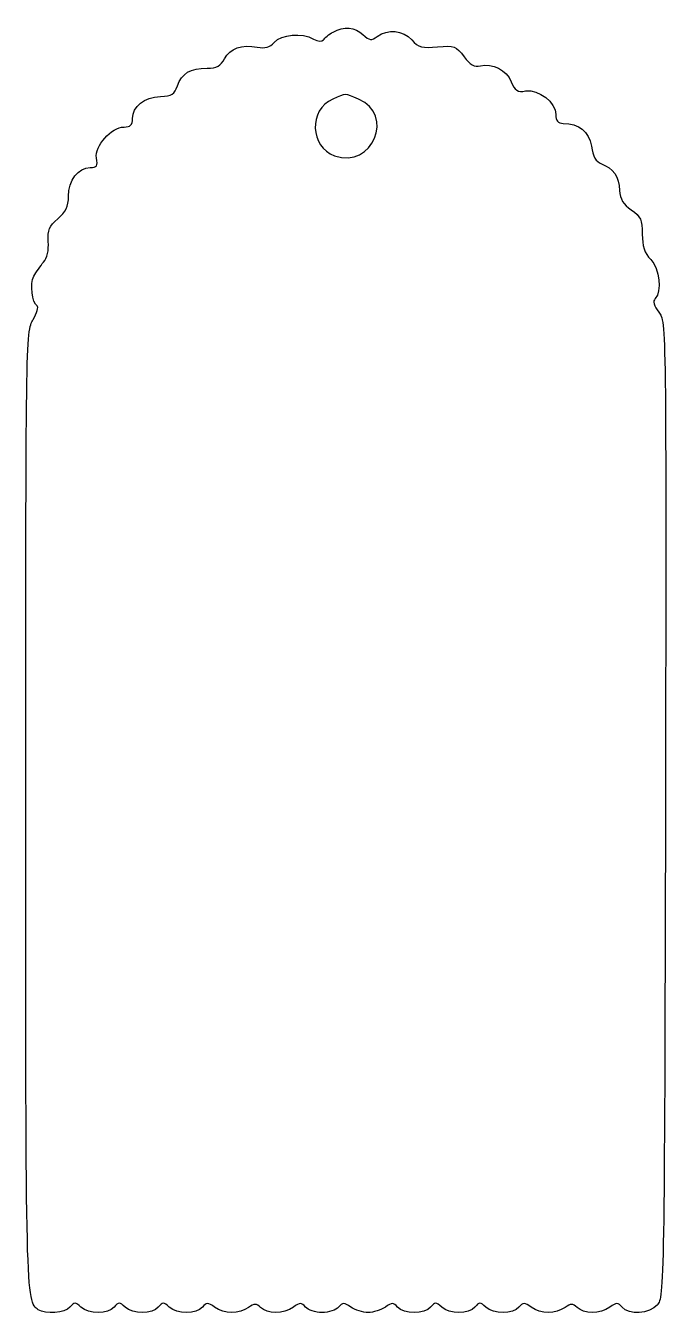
# Model space of a CAD drawing. Header units: centimetres. Extents: x -3.2 to 3, y -5.9 to 6.4.
import ezdxf

# ---------------------------------------------------------------- set-up
doc = ezdxf.new("R2010")
doc.units = ezdxf.units.CM
doc.header["$MEASUREMENT"] = 0
doc.layers.add('Layer 1', color=7, linetype='Continuous')

msp = doc.modelspace()

# ---------------------------------------------------------------- linework, layer by layer
at = {"layer": 'Layer 1'}
for points, knots in [([(-0.21167, 6.36058), (-0.25048, 6.33941), (-0.29281, 6.30414), (-0.30339, 6.2865), (-0.30339, 6.2865), (-0.3175, 6.26886), (-0.35631, 6.26886), (-0.39864, 6.29356), (-0.39864, 6.29356), (-0.51506, 6.35706), (-0.70556, 6.33942), (-0.77611, 6.26181), (-0.77611, 6.26181), (-0.81844, 6.21242), (-0.8643, 6.20184), (-0.93839, 6.21595), (-0.93839, 6.21595), (-1.08656, 6.24417), (-1.19945, 6.20537), (-1.25236, 6.10306), (-1.25236, 6.10306), (-1.28764, 6.03603), (-1.32644, 6.01487), (-1.41817, 6.01487), (-1.41817, 6.01487), (-1.58045, 6.01487), (-1.66159, 5.96548), (-1.70392, 5.84554), (-1.70392, 5.84554), (-1.73214, 5.7644), (-1.75684, 5.74676), (-1.8662, 5.74323), (-1.8662, 5.74323), (-2.02142, 5.7397), (-2.13431, 5.64798), (-2.13431, 5.53156), (-2.13431, 5.53156), (-2.13431, 5.47159), (-2.15548, 5.45042), (-2.21545, 5.45042), (-2.21545, 5.45042), (-2.33539, 5.45042), (-2.5012, 5.26698), (-2.48003, 5.15409), (-2.48003, 5.15409), (-2.46592, 5.07648), (-2.4765, 5.06237), (-2.54, 5.06237), (-2.54, 5.06237), (-2.65289, 5.06237), (-2.74814, 4.9389), (-2.74814, 4.7872), (-2.74814, 4.7872), (-2.74814, 4.68842), (-2.77283, 4.63903), (-2.85045, 4.57201), (-2.85045, 4.57201), (-2.93159, 4.50145), (-2.94923, 4.46265), (-2.94217, 4.35329), (-2.94217, 4.35329), (-2.93511, 4.26862), (-2.95275, 4.19454), (-2.98803, 4.15573), (-2.98803, 4.15573), (-3.01625, 4.12045), (-3.05859, 4.06048), (-3.07975, 4.02167), (-3.07975, 4.02167), (-3.11856, 3.94759), (-3.09739, 3.76767), (-3.048, 3.73592), (-3.048, 3.73592), (-3.03389, 3.72886), (-3.05153, 3.66889), (-3.08681, 3.60539), (-3.08681, 3.60539), (-3.15737, 3.49603), (-3.15737, 3.39725), (-3.15737, -1.10419), (-3.15737, -1.10419), (-3.15737, -5.74322), (-3.15737, -5.80319), (-3.03743, -5.8808), (-3.03743, -5.8808), (-2.9704, -5.92666), (-2.7799, -5.91255), (-2.73404, -5.85611), (-2.73404, -5.85611), (-2.69171, -5.80672), (-2.68112, -5.80672), (-2.62821, -5.85611), (-2.62821, -5.85611), (-2.55413, -5.92314), (-2.36715, -5.92314), (-2.31071, -5.85611), (-2.31071, -5.85611), (-2.26838, -5.80672), (-2.25779, -5.80672), (-2.20488, -5.85611), (-2.20488, -5.85611), (-2.1308, -5.92314), (-1.94382, -5.92314), (-1.88738, -5.85611), (-1.88738, -5.85611), (-1.84505, -5.80672), (-1.83446, -5.80672), (-1.78155, -5.85611), (-1.78155, -5.85611), (-1.70747, -5.92314), (-1.52049, -5.92314), (-1.46405, -5.85611), (-1.46405, -5.85611), (-1.42524, -5.81025), (-1.41113, -5.81025), (-1.34763, -5.85611), (-1.34763, -5.85611), (-1.25238, -5.92314), (-1.11127, -5.92314), (-1.02307, -5.85964), (-1.02307, -5.85964), (-0.96663, -5.82083), (-0.94899, -5.82083), (-0.90665, -5.85964), (-0.90665, -5.85964), (-0.84315, -5.92314), (-0.68793, -5.92314), (-0.59268, -5.85611), (-0.59268, -5.85611), (-0.52918, -5.81025), (-0.51507, -5.81025), (-0.47626, -5.85611), (-0.47626, -5.85611), (-0.45157, -5.88433), (-0.38101, -5.90903), (-0.31751, -5.90903), (-0.31751, -5.90903), (-0.25401, -5.90903), (-0.18345, -5.88434), (-0.15876, -5.85611), (-0.15876, -5.85611), (-0.11995, -5.81025), (-0.10584, -5.81025), (-0.04234, -5.85611), (-0.04234, -5.85611), (-0.00001, -5.88433), (0.07408, -5.90903), (0.12347, -5.90903), (0.12347, -5.90903), (0.17286, -5.90903), (0.24694, -5.88434), (0.28928, -5.85611), (0.28928, -5.85611), (0.35278, -5.81025), (0.36689, -5.81025), (0.4057, -5.85611), (0.4057, -5.85611), (0.46214, -5.92667), (0.66676, -5.92314), (0.7232, -5.85611), (0.7232, -5.85611), (0.76553, -5.80672), (0.77612, -5.80672), (0.82903, -5.85611), (0.82903, -5.85611), (0.90311, -5.92314), (1.09009, -5.92314), (1.14653, -5.85611), (1.14653, -5.85611), (1.18886, -5.80672), (1.19945, -5.80672), (1.25236, -5.85611), (1.25236, -5.85611), (1.32644, -5.92314), (1.51342, -5.92314), (1.56986, -5.85611), (1.56986, -5.85611), (1.60867, -5.81025), (1.62278, -5.81025), (1.68628, -5.85611), (1.68628, -5.85611), (1.78153, -5.92314), (1.92264, -5.92314), (2.01084, -5.85964), (2.01084, -5.85964), (2.06728, -5.82083), (2.08492, -5.82083), (2.12726, -5.85964), (2.12726, -5.85964), (2.19076, -5.92314), (2.34598, -5.92314), (2.44123, -5.85611), (2.44123, -5.85611), (2.50473, -5.81025), (2.51884, -5.81025), (2.55765, -5.85611), (2.55765, -5.85611), (2.62468, -5.93372), (2.81871, -5.92314), (2.89632, -5.83494), (2.89632, -5.83494), (2.95982, -5.76438), (2.96335, -5.6268), (2.97393, -1.08655), (2.97393, -1.08655), (2.98099, 3.57012), (2.98099, 3.58776), (2.91043, 3.67595), (2.91043, 3.67595), (2.86104, 3.73945), (2.85046, 3.78178), (2.87515, 3.80648), (2.87515, 3.80648), (2.94218, 3.87351), (2.91396, 4.09223), (2.83282, 4.18042), (2.83282, 4.18042), (2.77285, 4.24392), (2.75168, 4.31095), (2.75168, 4.42384), (2.75168, 4.42384), (2.75168, 4.56142), (2.73757, 4.59317), (2.64585, 4.65667), (2.64585, 4.65667), (2.56824, 4.70959), (2.54002, 4.75898), (2.53296, 4.84364), (2.53296, 4.84364), (2.52943, 4.97417), (2.47299, 5.05531), (2.3601, 5.09764), (2.3601, 5.09764), (2.30718, 5.11881), (2.27896, 5.1682), (2.26485, 5.26697), (2.26485, 5.26697), (2.24016, 5.40808), (2.14491, 5.48569), (1.99321, 5.48569), (1.99321, 5.48569), (1.94382, 5.48569), (1.92265, 5.51038), (1.92265, 5.57036), (1.92265, 5.57036), (1.92265, 5.68678), (1.76037, 5.81378), (1.63337, 5.79614), (1.63337, 5.79614), (1.55576, 5.78203), (1.53106, 5.79967), (1.49579, 5.88433), (1.49579, 5.88433), (1.44993, 5.99722), (1.31587, 6.06425), (1.19946, 6.03602), (1.19946, 6.03602), (1.14302, 6.02191), (1.10068, 6.0466), (1.04424, 6.12421), (1.04424, 6.12421), (0.96663, 6.22652), (0.94899, 6.23357), (0.79024, 6.21946), (0.79024, 6.21946), (0.6456, 6.20535), (0.6068, 6.2124), (0.5433, 6.28649), (0.5433, 6.28649), (0.45511, 6.37821), (0.31047, 6.39232), (0.21169, 6.31824), (0.21169, 6.31824), (0.15525, 6.27591), (0.13761, 6.27943), (0.07411, 6.33588), (0.07411, 6.33588), (-0.0035, 6.40996), (-0.10581, 6.42055), (-0.21164, 6.36057), (-0.21164, 6.36057), (-0.21164, 6.36057), (-0.21167, 6.36058), (-0.21167, 6.36058)], [0, 0, 0, 0, 0.01388889, 0.01388889, 0.01388889, 0.01388889, 0.02777778, 0.02777778, 0.02777778, 0.02777778, 0.04166667, 0.04166667, 0.04166667, 0.04166667, 0.05555556, 0.05555556, 0.05555556, 0.05555556, 0.06944444, 0.06944444, 0.06944444, 0.06944444, 0.08333333, 0.08333333, 0.08333333, 0.08333333, 0.09722222, 0.09722222, 0.09722222, 0.09722222, 0.11111111, 0.11111111, 0.11111111, 0.11111111, 0.125, 0.125, 0.125, 0.125, 0.13888889, 0.13888889, 0.13888889, 0.13888889, 0.15277778, 0.15277778, 0.15277778, 0.15277778, 0.16666667, 0.16666667, 0.16666667, 0.16666667, 0.18055556, 0.18055556, 0.18055556, 0.18055556, 0.19444444, 0.19444444, 0.19444444, 0.19444444, 0.20833333, 0.20833333, 0.20833333, 0.20833333, 0.22222222, 0.22222222, 0.22222222, 0.22222222, 0.23611111, 0.23611111, 0.23611111, 0.23611111, 0.25, 0.25, 0.25, 0.25, 0.26388889, 0.26388889, 0.26388889, 0.26388889, 0.27777778, 0.27777778, 0.27777778, 0.27777778, 0.29166667, 0.29166667, 0.29166667, 0.29166667, 0.30555556, 0.30555556, 0.30555556, 0.30555556, 0.31944444, 0.31944444, 0.31944444, 0.31944444, 0.33333333, 0.33333333, 0.33333333, 0.33333333, 0.34722222, 0.34722222, 0.34722222, 0.34722222, 0.36111111, 0.36111111, 0.36111111, 0.36111111, 0.375, 0.375, 0.375, 0.375, 0.38888889, 0.38888889, 0.38888889, 0.38888889, 0.40277778, 0.40277778, 0.40277778, 0.40277778, 0.41666667, 0.41666667, 0.41666667, 0.41666667, 0.43055556, 0.43055556, 0.43055556, 0.43055556, 0.44444444, 0.44444444, 0.44444444, 0.44444444, 0.45833333, 0.45833333, 0.45833333, 0.45833333, 0.47222222, 0.47222222, 0.47222222, 0.47222222, 0.48611111, 0.48611111, 0.48611111, 0.48611111, 0.5, 0.5, 0.5, 0.5, 0.51388889, 0.51388889, 0.51388889, 0.51388889, 0.52777778, 0.52777778, 0.52777778, 0.52777778, 0.54166667, 0.54166667, 0.54166667, 0.54166667, 0.55555556, 0.55555556, 0.55555556, 0.55555556, 0.56944444, 0.56944444, 0.56944444, 0.56944444, 0.58333333, 0.58333333, 0.58333333, 0.58333333, 0.59722222, 0.59722222, 0.59722222, 0.59722222, 0.61111111, 0.61111111, 0.61111111, 0.61111111, 0.625, 0.625, 0.625, 0.625, 0.63888889, 0.63888889, 0.63888889, 0.63888889, 0.65277778, 0.65277778, 0.65277778, 0.65277778, 0.66666667, 0.66666667, 0.66666667, 0.66666667, 0.68055556, 0.68055556, 0.68055556, 0.68055556, 0.69444444, 0.69444444, 0.69444444, 0.69444444, 0.70833333, 0.70833333, 0.70833333, 0.70833333, 0.72222222, 0.72222222, 0.72222222, 0.72222222, 0.73611111, 0.73611111, 0.73611111, 0.73611111, 0.75, 0.75, 0.75, 0.75, 0.76388889, 0.76388889, 0.76388889, 0.76388889, 0.77777778, 0.77777778, 0.77777778, 0.77777778, 0.79166667, 0.79166667, 0.79166667, 0.79166667, 0.80555556, 0.80555556, 0.80555556, 0.80555556, 0.81944444, 0.81944444, 0.81944444, 0.81944444, 0.83333333, 0.83333333, 0.83333333, 0.83333333, 0.84722222, 0.84722222, 0.84722222, 0.84722222, 0.86111111, 0.86111111, 0.86111111, 0.86111111, 0.875, 0.875, 0.875, 0.875, 0.88888889, 0.88888889, 0.88888889, 0.88888889, 0.90277778, 0.90277778, 0.90277778, 0.90277778, 0.91666667, 0.91666667, 0.91666667, 0.91666667, 0.93055556, 0.93055556, 0.93055556, 0.93055556, 0.94444444, 0.94444444, 0.94444444, 0.94444444, 0.95833333, 0.95833333, 0.95833333, 0.95833333, 0.97222222, 0.97222222, 0.97222222, 0.97222222, 1, 1, 1, 1]), ([(0.03175, 5.71853), (0.38453, 5.57036), (0.16581, 5.04825), (-0.19756, 5.17525), (-0.19756, 5.17525), (-0.43392, 5.25639), (-0.44803, 5.61622), (-0.2152, 5.71853), (-0.2152, 5.71853), (-0.08114, 5.77497), (-0.10584, 5.77497), (0.03174, 5.71853), (0.03174, 5.71853), (0.03174, 5.71853), (0.03175, 5.71853), (0.03175, 5.71853)], [0, 0, 0, 0, 0.2, 0.2, 0.2, 0.2, 0.4, 0.4, 0.4, 0.4, 0.6, 0.6, 0.6, 0.6, 1, 1, 1, 1])]:
    msp.add_open_spline(points, degree=3, knots=knots, dxfattribs=at)

doc.saveas('drawing.dxf')
